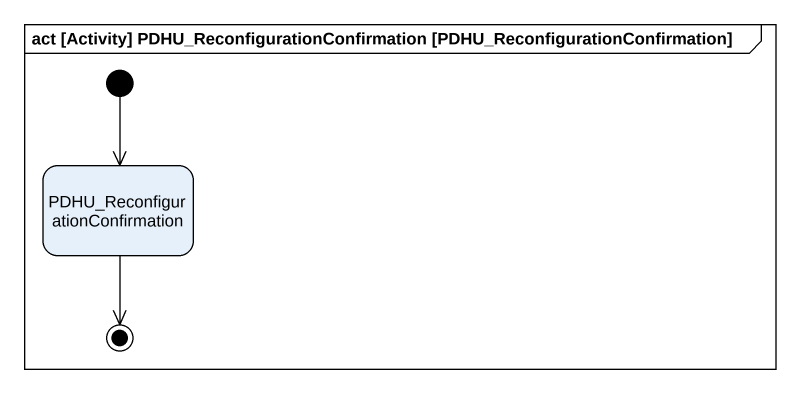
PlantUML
@startuml
mainframe act [Activity] PDHU_ReconfigurationConfirmation [PDHU_ReconfigurationConfirmation]
hide empty description
state "PDHU_ReconfigurationConfirmation" as PDHU_ReconfigurationConfirma
[*] --> PDHU_ReconfigurationConfirma
PDHU_ReconfigurationConfirma --> [*]
@enduml
